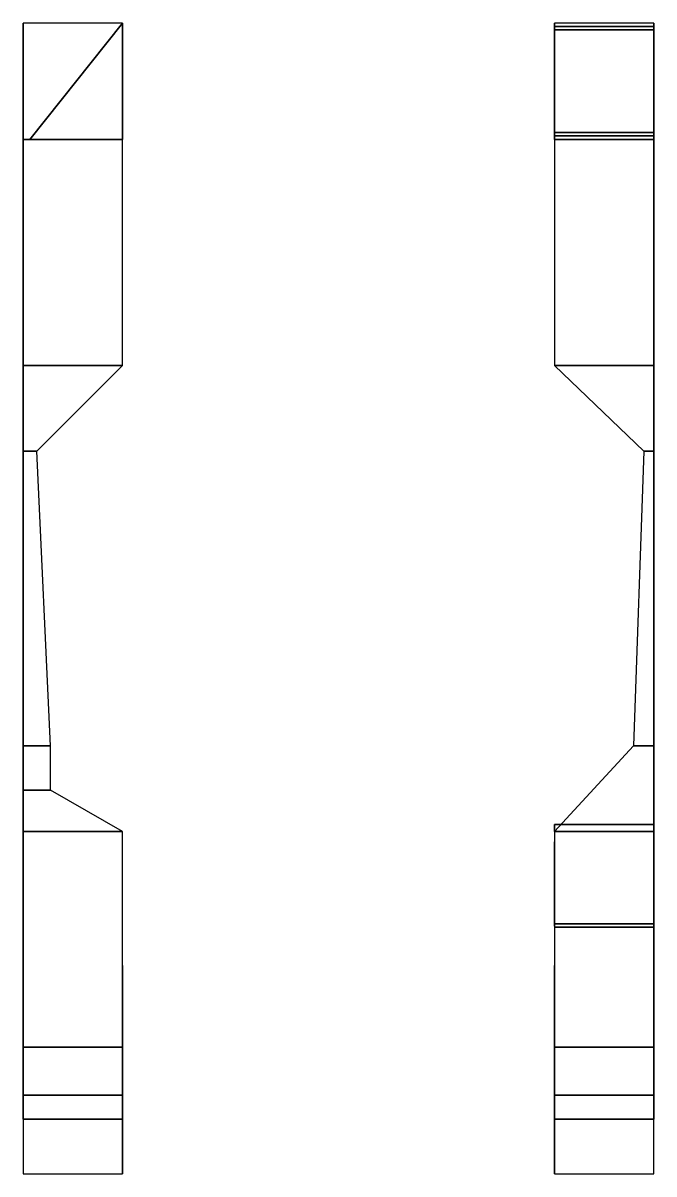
# Model space of a CAD drawing. Extents: x -0.92 to 0.92, y -1.7 to 1.66.
import ezdxf

# ---------------------------------------------------------------- set-up
doc = ezdxf.new("R2010")
doc.units = 0
doc.layers.add('FENDERS', color=6, linetype='CONTINUOUS')

msp = doc.modelspace()

# ---------------------------------------------------------------- linework, layer by layer
at = {"layer": 'FENDERS'}
for points in [[(-0.9, 1.32, 0.75), (-0.63, 1.66, 0.73), (-0.92, 1.66, 0.73), (-0.92, 1.32, 0.75)], [(-0.92, 1.32, 0.75), (-0.92, 1.66, 0.73), (-0.92, 1.66, 0.7), (-0.92, 1.32, 0.71)], [(-0.63, 1.32, 0.75), (-0.63, 1.66, 0.73), (-0.63, 1.66, 0.73), (-0.9, 1.32, 0.75)], [(-0.63, 1.44, 0.35), (-0.63, 1.66, 0.73), (-0.63, 1.66, 0.73), (-0.63, 1.32, 0.75)], [(0.92, 1.6401, 0.7312), (0.92, 1.66, 0.73), (0.63, 1.66, 0.73), (0.63, 1.6401, 0.7312)], [(0.63, 1.32, 0.75), (0.63, 1.66, 0.73), (0.63, 1.66, 0.73), (0.63, 1.44, 0.35)], [(0.63, 1.6401, 0.7312), (0.63, 1.3306, 0.7494), (0.63, 1.34, 0.89), (0.63, 1.65, 0.88)], [(0.92, 1.65, 0.88), (0.92, 1.6401, 0.7312), (0.63, 1.6401, 0.7312), (0.63, 1.65, 0.88)], [(0.63, 1.65, 0.88), (0.63, 1.34, 0.89), (0.92, 1.34, 0.89), (0.92, 1.65, 0.88)], [(0.92, 1.32, 0.71), (0.92, 1.66, 0.7), (0.92, 1.66, 0.73), (0.92, 1.32, 0.75)], [(0.92, 1.34, 0.89), (0.92, 1.3306, 0.7494), (0.92, 1.6401, 0.7312), (0.92, 1.65, 0.88)], [(-0.92, 0.66, 0.7863), (-0.92, 1.32, 0.75), (-0.92, 1.32, 0.71), (-0.92, 0.66, 0.75)], [(-0.63, 0.66, 0.7863), (-0.63, 1.32, 0.75), (-0.92, 1.32, 0.75), (-0.92, 0.66, 0.7863)], [(0.63, 1.34, 0.89), (0.63, 1.3306, 0.7494), (0.92, 1.3306, 0.7494), (0.92, 1.34, 0.89)], [(0.63, 1.3306, 0.7494), (0.63, 1.32, 0.75), (0.92, 1.32, 0.75), (0.92, 1.3306, 0.7494)], [(0.92, 0.66, 0.7863), (0.92, 1.32, 0.75), (0.63, 1.32, 0.75), (0.63, 0.66, 0.7863)], [(0.92, 0.66, 0.75), (0.92, 1.32, 0.71), (0.92, 1.32, 0.75), (0.92, 0.66, 0.78)], [(-0.92, 0.41, 0.8), (-0.92, 0.66, 0.7863), (-0.92, 0.66, 0.75), (-0.92, 0.41, 0.76)], [(-0.88, 0.41, 0.8), (-0.63, 0.66, 0.7863), (-0.92, 0.66, 0.7863), (-0.92, 0.41, 0.8)], [(0.92, 0.41, 0.8), (0.92, 0.66, 0.7863), (0.63, 0.66, 0.7863), (0.89, 0.41, 0.8)], [(0.92, 0.41, 0.76), (0.92, 0.66, 0.75), (0.92, 0.66, 0.78), (0.92, 0.41, 0.8)], [(-0.92, -0.45, 0.85), (-0.92, 0.41, 0.8), (-0.92, 0.41, 0.76), (-0.92, -0.45, 0.82)], [(-0.84, -0.45, 0.85), (-0.88, 0.41, 0.8), (-0.92, 0.41, 0.8), (-0.92, -0.45, 0.85)], [(0.92, -0.45, 0.85), (0.92, 0.41, 0.8), (0.89, 0.41, 0.8), (0.86, -0.45, 0.85)], [(0.92, -0.45, 0.82), (0.92, 0.41, 0.76), (0.92, 0.41, 0.8), (0.92, -0.45, 0.85)], [(-0.84, -0.58, 0.86), (-0.84, -0.45, 0.85), (-0.92, -0.45, 0.85), (-0.92, -0.58, 0.86)], [(-0.92, -0.58, 0.86), (-0.92, -0.45, 0.85), (-0.92, -0.45, 0.82), (-0.92, -0.58, 0.82)], [(0.92, -0.7, 0.86), (0.92, -0.45, 0.85), (0.86, -0.45, 0.85), (0.63, -0.7, 0.86)], [(0.92, -0.71, 0.83), (0.92, -0.45, 0.82), (0.92, -0.45, 0.85), (0.92, -0.7, 0.86)], [(-0.92, -0.7, 0.86), (-0.92, -0.58, 0.86), (-0.92, -0.58, 0.82), (-0.92, -0.71, 0.83)], [(-0.63, -0.7, 0.86), (-0.84, -0.58, 0.86), (-0.92, -0.58, 0.86), (-0.92, -0.7, 0.86)], [(-0.92, -1.33, 0.93), (-0.92, -0.7, 0.86), (-0.92, -0.71, 0.83), (-0.92, -1.33, 0.9)], [(-0.63, -1.33, 0.93), (-0.63, -0.7, 0.86), (-0.92, -0.7, 0.86), (-0.92, -1.33, 0.93)], [(0.92, -0.68, 1.01), (0.92, -0.7, 0.86), (0.63, -0.7, 0.86), (0.63, -0.68, 1.01)], [(0.63, -0.68, 1.01), (0.63, -0.97, 1.04), (0.92, -0.97, 1.04), (0.92, -0.68, 1.01)], [(0.92, -0.97, 1.04), (0.92, -0.9799, 0.8911), (0.92, -0.7, 0.86), (0.92, -0.68, 1.01)], [(0.92, -1.33, 0.9), (0.92, -0.71, 0.83), (0.92, -0.7, 0.86), (0.92, -1.33, 0.93)], [(0.63, -0.7302, 1.0152), (0.63, -0.9767, 0.9389), (0.63, -0.97, 1.04), (0.63, -0.7302, 1.0152)], [(0.63, -0.97, 1.04), (0.63, -0.9799, 0.8911), (0.92, -0.9799, 0.8911), (0.92, -0.97, 1.04)], [(0.92, -1.33, 0.93), (0.92, -0.9799, 0.8911), (0.63, -0.9799, 0.8911), (0.63, -1.33, 0.93)], [(-0.63, -1.49, 0.78), (-0.63, -1.0911, 0.9035), (-0.63, -1.33, 0.93), (-0.63, -1.47, 0.93)], [(0.63, -1.47, 0.93), (0.63, -1.33, 0.93), (0.63, -1.0911, 0.9035), (0.63, -1.49, 0.78)], [(-0.63, -1.47, 0.93), (-0.63, -1.33, 0.93), (-0.92, -1.33, 0.93), (-0.92, -1.47, 0.93)], [(-0.92, -1.47, 0.93), (-0.92, -1.33, 0.93), (-0.92, -1.33, 0.9), (-0.92, -1.47, 0.89)], [(0.92, -1.47, 0.93), (0.92, -1.33, 0.93), (0.63, -1.33, 0.93), (0.63, -1.47, 0.93)], [(0.92, -1.47, 0.89), (0.92, -1.33, 0.9), (0.92, -1.33, 0.93), (0.92, -1.47, 0.93)], [(-0.63, -1.59, 0.53), (-0.63, -1.42, 0.5), (-0.63, -1.49, 0.78), (-0.63, -1.59, 0.53)], [(0.63, -1.59, 0.53), (0.63, -1.49, 0.78), (0.63, -1.49, 0.78), (0.63, -1.42, 0.5)], [(-0.92, -1.54, 0.92), (-0.92, -1.47, 0.93), (-0.92, -1.47, 0.89), (-0.92, -1.52, 0.89)], [(-0.63, -1.54, 0.92), (-0.63, -1.47, 0.93), (-0.92, -1.47, 0.93), (-0.92, -1.54, 0.92)], [(-0.63, -1.49, 0.78), (-0.63, -1.49, 0.78), (-0.63, -1.47, 0.93), (-0.63, -1.54, 0.92)], [(0.92, -1.54, 0.92), (0.92, -1.47, 0.93), (0.63, -1.47, 0.93), (0.63, -1.54, 0.92)], [(0.92, -1.52, 0.89), (0.92, -1.47, 0.89), (0.92, -1.47, 0.93), (0.92, -1.54, 0.92)], [(-0.63, -1.59, 0.53), (-0.63, -1.49, 0.78), (-0.63, -1.54, 0.92), (-0.63, -1.7, 0.87)], [(0.63, -1.7, 0.87), (0.63, -1.54, 0.92), (0.63, -1.49, 0.78), (0.63, -1.59, 0.53)], [(-0.63, -1.7, 0.87), (-0.63, -1.54, 0.92), (-0.92, -1.54, 0.92), (-0.92, -1.7, 0.87)], [(0.92, -1.7, 0.87), (0.92, -1.54, 0.92), (0.63, -1.54, 0.92), (0.63, -1.7, 0.87)]]:
    msp.add_3dface(points, dxfattribs=at)

doc.saveas('drawing.dxf')
